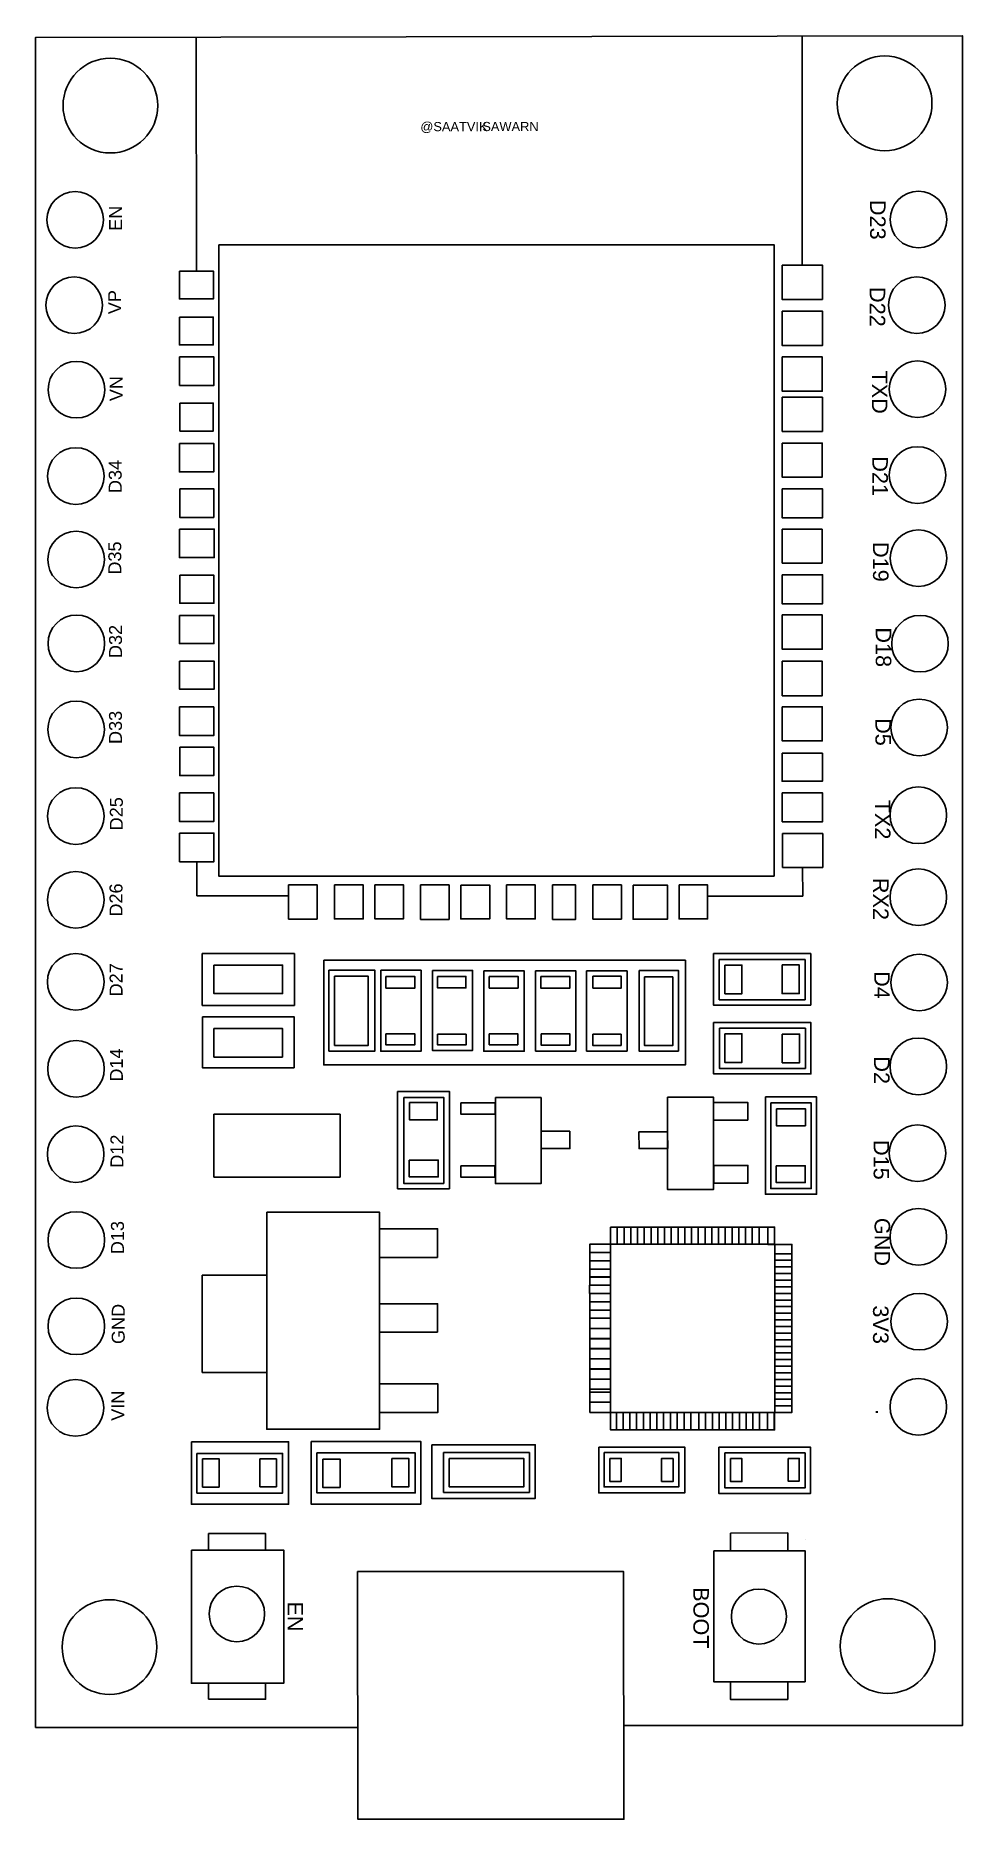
# Model space of a CAD drawing. Header units: inches. Extents: x 7498883442 to 9679665632, y 7146104981 to 11342542149.
import ezdxf
from ezdxf.enums import TextEntityAlignment as Align

# ---------------------------------------------------------------- set-up
doc = ezdxf.new("R2010")
doc.units = ezdxf.units.IN
doc.header["$MEASUREMENT"] = 0
doc.styles.get("Standard").update_dxf_attribs({"font": 'arial.ttf'})

msp = doc.modelspace()

# ---------------------------------------------------------------- linework, layer by layer
for p, q in [((7877275460.875641, 10788768591.79998), (7876240336.780493, 11339150378.006109)), ((9302932283.054123, 10802641521.09231), (9302932283.054123, 11342542148.99786)), ((7877899992.091812, 9398884022.766304), (7877880634.200256, 9318562718.704742)), ((9303854175.037918, 9385802596.146423), (9303967231.012939, 9318043653.337624)), ((7877880634.200256, 9318562718.704742), (8094277130.802582, 9318510565.917095)), ((9303967231.012939, 9318043653.337624), (9079966395.215851, 9318043653.337624)), ((8803131355.405869, 8158081902.637157), (8803131355.405869, 8151435515.428253))]:
    msp.add_line(p, q)
msp.add_lwpolyline([(8256267205.926392, 7362374377.555031), (7498883443.442383, 7362374377.555031, -0.4142135624), (7498883442.442383, 7362374378.555031), (7498883442.442383, 11338440667.45075, -0.4136628148), (7498883443.440502, 11338440668.45075), (9679665630.956158, 11342542148.99597, -0.4147645246), (9679665631.958038, 11342542147.99597), (9679665631.958038, 7366475859.104011, -0.0737645642), (9679665631.914978, 7366475858.813725, -0.8626054742), (9679665629.958044, 7366475859.10401, -0.4142130037), (9679665628.958044, 7366475858.104012), (8882280809.687561, 7366475858.104012)], format="xyb")
for points in [[(7929794524.729523, 10850636113.887079), (9236748387.865417, 10850636113.887079), (9236748387.865417, 9365267943.910011), (7929794524.729523, 9365267943.910011)], [(7837327397.077454, 10788768591.79998), (7917223524.673828, 10788768591.79998), (7917223524.673828, 10723129348.33831), (7837327397.077454, 10723129348.33831)], [(9255403065.36853, 10802641521.09231), (9350461500.739716, 10802641521.09231), (9350461500.739716, 10721964475.783039), (9255403065.36853, 10721964475.783039)], [(7837327397.077454, 10680552507.51403), (7916631747.304596, 10680552507.51403), (7916631747.304596, 10614913206.44244), (7837327397.077454, 10614913206.44244)], [(9256032380.854492, 10694547454.61408), (9350229647.665924, 10694547454.61408), (9350229647.665924, 10613563809.317699), (9256032380.854492, 10613563809.317699)], [(7837326072.202759, 10586863340.31702), (7918405901.745911, 10586863340.31702), (7918509757.202118, 10519712354.979839), (7837429927.658966, 10519712354.979839)], [(9256032528.062775, 10586599717.329241), (9349928017.857574, 10586599717.329241), (9349928017.857574, 10506059380.356939), (9256032528.062775, 10506059380.356939)], [(9255749593.708649, 10492015003.94669), (9350511698.770264, 10492015003.94669), (9350511698.770264, 10411474666.97439), (9255749593.708649, 10411474666.97439)], [(7838516104.106476, 10478032212.539471), (7916636899.595123, 10478032212.539471), (7916636899.595123, 10412392911.46788), (7838516104.106476, 10412392911.46788)], [(7837333579.82608, 10383130414.164619), (7917821632, 10383130414.164619), (7917821632, 10316308439.072889), (7837333579.82608, 10316308439.072889)], [(9255537172.130585, 10383842357.53941), (9350004566.174011, 10383842357.53941), (9350004566.174011, 10303928643.652349), (9255537172.130585, 10303928643.652349)], [(7837918880.03009, 10276490710.08292), (7917815154.834778, 10276490710.08292), (7917815154.834778, 10209077369.176161), (7837918880.03009, 10209077369.176161)], [(9255534522.381165, 10276292992.842091), (9350871181.440857, 10276292992.842091), (9350871181.440857, 10208540099.074751), (9255534522.381165, 10208540099.074751)], [(7837327102.660858, 10181875521.0534), (7918998709.573273, 10181875521.0534), (7918998709.573273, 10114462180.146641), (7837327102.660858, 10114462180.146641)], [(9255762989.664001, 10181432961.65826), (9349645377.920044, 10181409514.42137), (9349645377.920044, 10101546151.60323), (9255762989.664001, 10101569598.84012)], [(7837846159.129486, 10073252768.351641), (7918501587.141449, 10073252768.351641), (7918501587.141449, 10007213654.444559), (7837846159.129486, 10007213654.444559)], [(9255476375.102325, 10074090358.959009), (9350808765.121307, 10074090358.959009), (9350808765.121307, 10006133929.34906), (9255476375.102325, 10006133929.34906)], [(7837100549.085907, 9978700950.232635), (7918502617.599548, 9978700950.232635), (7918502617.599548, 9912288754.492317), (7837100549.085907, 9912288754.492317)], [(9255757837.373474, 9979711082.546394), (9350046078.914825, 9979711082.546394), (9350046078.914825, 9898785335.218269), (9255757837.373474, 9898785335.218269)], [(7837470189.129242, 9871084642.809837), (7918872404.851166, 9871084642.809837), (7918872404.851166, 9804672447.069527), (7837470189.129242, 9804672447.069527)], [(9256052990.016602, 9870875000.315842), (9350039160.124695, 9870875000.315842), (9350039160.124695, 9789647261.794106), (9256052990.016602, 9789647261.794106)], [(7837554686.693909, 9763195955.69162), (7918170810.089539, 9763195955.69162), (7918170810.089539, 9695679204.980873), (7837554686.693909, 9695679204.980873)], [(9256051370.725281, 9763581711.706963), (9350037540.833374, 9763581711.706963), (9350037540.833374, 9683259889.156136), (9256051370.725281, 9683259889.156136)], [(7838103920.864197, 9668946359.205902), (7917869474.697784, 9668946359.205902), (7917869474.697784, 9601871361.351425), (7838103920.864197, 9601871361.351425)], [(9255656999.687439, 9654469850.795792), (9350531866.307495, 9654469850.795792), (9350531866.307495, 9588444448.049347), (9255656999.687439, 9588444448.049347)], [(7837403209.352356, 9561128417.067802), (7918155353.217926, 9561128417.067802), (7918155353.217926, 9493447017.209526), (7837403209.352356, 9493447017.209526)], [(9255959807.162201, 9561054388.322327), (9350834526.573944, 9561054388.322327), (9350834526.573944, 9493211738.30172), (9255959807.162201, 9493211738.30172)], [(7837439717.010956, 9466307963.898094), (7918360267.172668, 9466307963.898094), (7918360267.172668, 9398884022.766304), (7837439717.010956, 9398884022.766304)], [(9256568366.27771, 9465457123.00943), (9351139983.798126, 9465457123.00943), (9351139983.798126, 9385802596.146423), (9256568366.27771, 9385802596.146423)], [(8094277130.802582, 9344904911.621284), (8161046988.632629, 9344904911.621284), (8161046988.632629, 9264046567.897987), (8094277130.802582, 9264046567.897987)], [(8202007256.707184, 9344608047.710434), (8269700257.791595, 9344608047.710434), (8269700257.791595, 9264364574.648987), (8202007256.707184, 9264364574.648987)], [(8297143565.26947, 9344920351.079483), (8364221088.448212, 9344920351.079483), (8364221088.448212, 9264676935.627953), (8297143565.26947, 9264676935.627953)], [(8404836889.098846, 9344612944.55352), (8471914412.277588, 9344612944.55352), (8471914412.277588, 9263447136.694344), (8404836889.098846, 9263447136.694344)], [(8499386572.582428, 9344309513.111946), (8567387239.015533, 9344309513.111946), (8567387239.015533, 9264373504.186378), (8499386572.582428, 9264373504.186378)], [(8607080043.620117, 9344616977.247826), (8674772897.496246, 9344616977.247826), (8674772897.496246, 9264373504.186378), (8607080043.620117, 9264373504.186378)], [(8715535170.406189, 9344617322.907341), (8769689571.273712, 9344617322.907341), (8769689571.273712, 9263451515.048164), (8715535170.406189, 9263451515.048164)], [(8810399438.028595, 9344614096.751892), (8877169295.858643, 9344614096.751892), (8877169295.858643, 9264063159.554565), (8810399438.028595, 9264063159.554565)], [(8904861974.19809, 9344306632.616013), (8985478097.593719, 9344306632.616013), (8985478097.593719, 9263755753.028603), (8904861974.19809, 9263755753.028603)], [(9012888872.037109, 9344621009.942131), (9079966395.215851, 9344621009.942131), (9079966395.215851, 9264377536.880684), (9012888872.037109, 9264377536.880684)], [(7890901797.239807, 9183047310.313652), (8107980162.691467, 9183047310.313652), (8107980162.691467, 9060848607.450249), (7890901797.239807, 9060848607.450249)], [(7918418708.868073, 9155892011.005165), (8080123494.304932, 9155892011.005165), (8080123494.304932, 9088682724.43029), (7918418708.868073, 9088682724.43029)], [(8176855835.264557, 9167288923.60347), (9028031748.316193, 9167288923.60347), (9028031748.316193, 8920917686.843575), (8176855835.264557, 8920917686.843575)], [(9094064092.559204, 9182875690.365967), (9323086645.121704, 9182875690.365967), (9323086645.121704, 9061903272.231133), (9094064092.559204, 9061903272.231133)], [(9107455631.683563, 9168948838.189774), (9309421887.391022, 9168948838.189774), (9309421887.391022, 9074464711.725197), (9107455631.683563, 9074464711.725197)], [(9120847170.807953, 9155841256.666824), (9161021788.181091, 9155841256.666824), (9161021788.181091, 9088391563.90139), (9120847170.807953, 9088391563.90139)], [(9255582365.078918, 9156114327.681267), (9296030348.266663, 9156114327.681267), (9296030348.266663, 9088664634.915833), (9255582365.078918, 9088664634.915833)], [(8189111367.93161, 9143755329.441368), (8297307555.316559, 9143755329.441368), (8297307555.316559, 8953529163.938301), (8189111367.93161, 8953529163.938301)], [(8202153434.549866, 9129717174.902328), (8281717313.011322, 9129717174.902328), (8281717313.011322, 8966958151.197449), (8202153434.549866, 8966958151.197449)], [(8310826576.829437, 9143709702.385788), (8405980697.59613, 9143709702.385788), (8405980697.59613, 8953018452.009392), (8310826576.829437, 8953018452.009392)], [(8323191338.055695, 9128669308.091843), (8391465664.720001, 9128669308.091843), (8391465664.720001, 9101811333.573555), (8323191338.055695, 9101811333.573555)], [(8432421369.337189, 9143185394.516075), (8527037885.389343, 9143185394.516075), (8527037885.389343, 8955179918.547546), (8432421369.337189, 8955179918.547546)], [(8444785983.355164, 9129219309.985275), (8511447643.084106, 9129219309.985275), (8511447643.084106, 9102361335.466988), (8444785983.355164, 9102361335.466988)], [(8553379927.568878, 9142111084.752937), (8648534048.335571, 9142111084.752937), (8648534048.335571, 8953031299.021255), (8553379927.568878, 8953031299.021255)], [(8566282146.301392, 9129219309.985275), (8634019015.459442, 9129219309.985275), (8634019015.459442, 9101824180.585411), (8566282146.301392, 9101824180.585411)], [(8675525867.954865, 9142116788.13488), (8770142384.007019, 9142116788.13488), (8770142384.007019, 8953574099.67485), (8675525867.954865, 8953574099.67485)], [(8687352877.25827, 9128687800.875732), (8756164955.845428, 9128687800.875732), (8756164955.845428, 9101829883.967361), (8687352877.25827, 9101829883.967361)], [(8795409216.757446, 9142116788.13488), (8890563337.524139, 9142116788.13488), (8890563337.524139, 8953574099.67485), (8795409216.757446, 8953574099.67485)], [(8810461854.348145, 9129762110.638878), (8877123514.077087, 9129762110.638878), (8877123514.077087, 9101829883.967361), (8810461854.348145, 9101829883.967361)], [(8919055798.561859, 9143191097.898026), (9011521895.755829, 9143191097.898026), (9011521895.755829, 8953574099.67485), (8919055798.561859, 8953574099.67485)], [(8931958017.294373, 9128150645.994164), (8998082072.308777, 9128150645.994164), (8998082072.308777, 8966465932.052429), (8931958017.294373, 8966465932.052429)], [(7891433955.247223, 9034538733.698074), (8107084547.389343, 9034538733.698074), (8107084547.389343, 8914336560.175697), (7891433955.247223, 8914336560.175697)], [(7918432988.073273, 9006878598.672379), (8079402026.422668, 9006878598.672379), (8079402026.422668, 8939606344.456413), (7918432988.073273, 8939606344.456413)], [(8323191338.055695, 8994379665.940056), (8390928060.005432, 8994379665.940056), (8390928060.005432, 8968058903.913254), (8323191338.055695, 8968058903.913254)], [(8444785983.355164, 8993318145.578857), (8511985247.798676, 8993318145.578857), (8511985247.798676, 8968071693.315201), (8444785983.355164, 8968071693.315201)], [(8566282146.301392, 8994392512.95192), (8633481410.744873, 8994392512.95192), (8633481410.744873, 8968608848.19677), (8566282146.301392, 8968608848.19677)], [(8688428086.687347, 8993861003.842377), (8756164955.845428, 8993861003.842377), (8756164955.845428, 8967540241.815575), (8688428086.687347, 8967540241.815575)], [(8809924249.633575, 8993323848.9608), (8876585909.362549, 8993323848.9608), (8876585909.362549, 8967003086.933998), (8809924249.633575, 8967003086.933998)], [(9094069392.058014, 9020672026.276962), (9323232086.922913, 9020672026.276962), (9323232086.922913, 8899983625.041107), (9094069392.058014, 8899983625.041107)], [(9107857804.761383, 9007445883.541412), (9310271132.078369, 9007445883.541412), (9310271132.078369, 8912934219.535713), (9107857804.761383, 8912934219.535713)], [(9120543038.458496, 8994219740.805862), (9161080818.709717, 8994219740.805862), (9161080818.709717, 8926711401.143234), (9120543038.458496, 8926711401.143234)], [(9255675989.558228, 8993686272.959084), (9296489490.956879, 8993686272.959084), (9296489490.956879, 8926177933.296455), (9255675989.558228, 8926177933.296455)], [(8350492442.314972, 8858672186.080162), (8472665469.02832, 8858672186.080162), (8472665469.02832, 8629783024.796722), (8350492442.314972, 8629783024.796722)], [(8365176764.73703, 8844586733.797905), (8459156016.054993, 8844586733.797905), (8459156016.054993, 8642107802.744942), (8365176764.73703, 8642107802.744942)], [(8378686217.710358, 8832848828.091057), (8443884332.512726, 8832848828.091057), (8443884332.512726, 8791766158.117111), (8378686217.710358, 8791766158.117111)], [(8499547324.046906, 8831831379.317635), (8580263254.670471, 8831831379.317635), (8580263254.670471, 8804867575.378761), (8499547324.046906, 8804867575.378761)], [(8580698844.032562, 8844183925.246643), (8688206832.611237, 8844183925.246643), (8688206832.611237, 8641662766.123306), (8580698844.032562, 8641662766.123306)], [(8986115362.327911, 8845401626.097328), (9093823112.57077, 8845401626.097328), (9093823112.57077, 8627765871.104813), (8986115362.327911, 8627765871.104813)], [(9093994021.40802, 8832790872.512886), (9174687429.16156, 8832790872.512886), (9174687429.16156, 8791058708.315979), (9093994021.40802, 8791058708.315979)], [(9216420835.231934, 8845651192.264954), (9336804250.632355, 8845651192.264954), (9336804250.632355, 8616567367.066368), (9216420835.231934, 8616567367.066368)], [(9228855373.19278, 8831537223.07296), (9324272702.401306, 8831537223.07296), (9324272702.401306, 8630213025.229591), (9228855373.19278, 8630213025.229591)], [(9242302998.679749, 8817960754.42205), (9310400822.5914, 8817960754.42205), (9310400822.5914, 8778059145.390518), (9242302998.679749, 8778059145.390518)], [(7918446972.861847, 8804821775.493431), (8215163998.591766, 8804821775.493431), (8215163998.591766, 8656940513.28212), (7918446972.861847, 8656940513.28212)], [(8756025402.376251, 8764869527.343399), (8688206832.611237, 8764869527.343399), (8688463858.304443, 8724294400.752831), (8756282428.069458, 8724294400.752831)], [(8918729437.758972, 8763839634.827538), (8986115362.327911, 8763839634.827538), (8986312400.638535, 8724309955.430862), (8918926476.069595, 8724309955.430862)], [(8378098856.590149, 8697275982.611069), (8446233924.201874, 8697275982.611069), (8446233924.201874, 8657367114.72979), (8378098856.590149, 8657367114.72979)], [(8499541730.13147, 8683642825.800201), (8579775700.778229, 8683642825.800201), (8579775700.778229, 8656919773.711403), (8499541730.13147, 8656919773.711403)], [(9094812941.185394, 8684419637.94339), (9175100937.278534, 8684419637.94339), (9175100937.278534, 8643092644.304413), (9094812941.185394, 8643092644.304413)], [(9241882571.772644, 8683975235.030861), (9309980542.892578, 8683975235.030861), (9309980542.892578, 8644073568.389412), (9241882571.772644, 8644073568.389412)], [(8042635134.004913, 8574202185.083244), (8308264563.562195, 8574202185.083244), (8308264563.562195, 8063896521.321541), (8042635134.004913, 8063896521.321541)], [(8444803206.726349, 8467639851.122307), (8308264563.562195, 8467639851.122307), (8308332573.797165, 8535429903.287178), (8444871216.961319, 8535429903.287178)], [(8851753782.724396, 8539643031.858505), (8867641827.42215, 8539643031.858505), (8867641827.42215, 8498994913.500999), (8851753782.724396, 8498994913.500999)], [(8867641827.42215, 8539643031.858505), (8883529872.119904, 8539643031.858505), (8883529872.119904, 8498994913.500999), (8867641827.42215, 8498994913.500999)], [(8883529872.119904, 8539643031.858505), (8899417916.817657, 8539643031.858505), (8899417916.817657, 8498994913.500999), (8883529872.119904, 8498994913.500999)], [(8899417916.817657, 8539643031.858505), (8915305961.515411, 8539643031.858505), (8915305961.515411, 8498994913.500999), (8899417916.817657, 8498994913.500999)], [(8915305961.515411, 8539643031.858505), (8931194006.213165, 8539643031.858505), (8931194006.213165, 8498994913.500999), (8915305961.515411, 8498994913.500999)], [(8931194006.213165, 8539643031.858505), (8947082050.910919, 8539643031.858505), (8947082050.910919, 8498994913.500999), (8931194006.213165, 8498994913.500999)], [(8947082050.910919, 8539643031.858505), (8962970095.608673, 8539643031.858505), (8962970095.608673, 8498994913.500999), (8947082050.910919, 8498994913.500999)], [(8962970095.608673, 8539643031.858505), (8978858140.306427, 8539643031.858505), (8978858140.306427, 8498994913.500999), (8962970095.608673, 8498994913.500999)], [(8978858140.306427, 8539643031.858505), (8994746185.004181, 8539643031.858505), (8994746185.004181, 8498994913.500999), (8978858140.306427, 8498994913.500999)], [(8994746185.004181, 8539643031.858505), (9010634229.701935, 8539643031.858505), (9010634229.701935, 8498994913.500999), (8994746185.004181, 8498994913.500999)], [(9010634229.701935, 8539643031.858505), (9026522274.399689, 8539643031.858505), (9026522274.399689, 8498994913.500999), (9010634229.701935, 8498994913.500999)], [(9026522274.399689, 8539643031.858505), (9042410319.097443, 8539643031.858505), (9042410319.097443, 8498994913.500999), (9026522274.399689, 8498994913.500999)], [(9042410319.097443, 8539643031.858505), (9058298363.795197, 8539643031.858505), (9058298363.795197, 8498994913.500999), (9042410319.097443, 8498994913.500999)], [(9058298363.795197, 8539643031.858505), (9074186408.49295, 8539643031.858505), (9074186408.49295, 8498994913.500999), (9058298363.795197, 8498994913.500999)], [(9074186408.49295, 8539643031.858505), (9090074453.190704, 8539643031.858505), (9090074453.190704, 8498994913.500999), (9074186408.49295, 8498994913.500999)], [(9090074453.190704, 8539643031.858505), (9105962497.888458, 8539643031.858505), (9105962497.888458, 8498994913.500999), (9090074453.190704, 8498994913.500999)], [(9105962497.888458, 8539643031.858505), (9121850542.586212, 8539643031.858505), (9121850542.586212, 8498994913.500999), (9105962497.888458, 8498994913.500999)], [(9121850542.586212, 8539643031.858505), (9137738587.283966, 8539643031.858505), (9137738587.283966, 8498994913.500999), (9121850542.586212, 8498994913.500999)], [(9137738587.283966, 8539643031.858505), (9153626631.98172, 8539643031.858505), (9153626631.98172, 8498994913.500999), (9137738587.283966, 8498994913.500999)], [(9153626631.98172, 8539643031.858505), (9169514676.679474, 8539643031.858505), (9169514676.679474, 8498994913.500999), (9153626631.98172, 8498994913.500999)], [(9169514676.679474, 8539643031.858505), (9185402721.377228, 8539643031.858505), (9185402721.377228, 8498994913.500999), (9169514676.679474, 8498994913.500999)], [(9185402721.377228, 8539643031.858505), (9201290766.074982, 8539643031.858505), (9201290766.074982, 8498994913.500999), (9185402721.377228, 8498994913.500999)], [(9201290766.074982, 8539643031.858505), (9221739912.764984, 8539643031.858505), (9221739912.764984, 8498994913.500999), (9201290766.074982, 8498994913.500999)], [(9221892593.75116, 8539549672.725235), (9237780638.448914, 8539549672.725235), (9237780638.448914, 8498901554.367729), (9221892593.75116, 8498901554.367729)], [(8851753782.724396, 8498994913.500999), (8802758150.632736, 8498994913.500999), (8802758150.632736, 8479621777.466782), (8851753782.724396, 8479621777.466782)], [(8851839175.861145, 8479576088.035374), (8802843543.769485, 8479576088.035374), (8802843543.769485, 8460202952.001156), (8851839175.861145, 8460202952.001156)], [(8851753782.724396, 8498994913.500999), (9238284064.859436, 8498994913.500999), (9238284064.859436, 8103078294.419434), (8851753782.724396, 8103078294.419434)], [(9238519572.332443, 8498759544.657387), (9278621637.084549, 8498759544.657387), (9278386129.611542, 8476940441.557098), (9238284064.859436, 8476940441.557098)], [(9238284064.859436, 8498755662.564579), (9278386129.611542, 8498755662.564579), (9278386129.611542, 8476940441.557098), (9238284064.859436, 8476940441.557098)], [(9238284064.859436, 8476940441.557098), (9278386129.611542, 8476940441.557098), (9278386129.611542, 8461362852.093029), (9238284064.859436, 8461362852.093029)], [(8851840563.239487, 8440685933.834969), (8802844931.147827, 8440685933.834969), (8802844931.147827, 8421312797.800751), (8851840563.239487, 8421312797.800751)], [(8851841118.190826, 8459912907.902924), (8802845486.099167, 8459912907.902924), (8802845486.099167, 8440539771.868706), (8851841118.190826, 8440539771.868706)], [(9238284064.859436, 8461362852.093029), (9278386129.611542, 8461362852.093029), (9278386129.611542, 8445785262.62896), (9238284064.859436, 8445785262.62896)], [(9238284064.859436, 8445785262.62896), (9278386129.611542, 8445785262.62896), (9278386129.611542, 8430207673.16489), (9238284064.859436, 8430207673.16489)], [(7890975106.973602, 8426077117.696175), (8042635134.004913, 8426077117.696175), (8042669359.934845, 8197732773.413483), (7891009332.903534, 8197732773.413483)], [(8851518552.727066, 8402666834.388451), (8802522920.635406, 8402666834.388451), (8802522920.635406, 8383293698.354233), (8851518552.727066, 8383293698.354233)], [(8851677130.071182, 8422083895.266434), (8802681497.979523, 8422083895.266434), (8802681497.979523, 8402710759.232216), (8851677130.071182, 8402710759.232216)], [(9238284064.859436, 8430207673.16489), (9278386129.611542, 8430207673.16489), (9278386129.611542, 8414630083.700821), (9238284064.859436, 8414630083.700821)], [(9238284064.859436, 8414630083.700821), (9278386129.611542, 8414630083.700821), (9278386129.611542, 8399052494.236752), (9238284064.859436, 8399052494.236752)], [(9238284064.859436, 8399052494.236752), (9278386129.611542, 8399052494.236752), (9278386129.611542, 8383474904.772682), (9238284064.859436, 8383474904.772682)], [(8444859734.713867, 8292245301.567963), (8308264563.562195, 8292245301.567963), (8308078197.853363, 8359254163.235825), (8444673369.005035, 8359254163.235825)], [(8851833487.609955, 8382916185.004082), (8802837855.518295, 8382916185.004082), (8802837855.518295, 8363543048.969864), (8851833487.609955, 8363543048.969864)], [(8852028483.635468, 8363434105.858456), (8803032851.543808, 8363434105.858456), (8803032851.543808, 8344060969.824238), (8852028483.635468, 8344060969.824238)], [(9238284064.859436, 8383474904.772682), (9278386129.611542, 8383474904.772682), (9278386129.611542, 8367897315.308613), (9238284064.859436, 8367897315.308613)], [(9238284064.859436, 8367897315.308613), (9278386129.611542, 8367897315.308613), (9278386129.611542, 8352319725.844543), (9238284064.859436, 8352319725.844543)], [(9238284064.859436, 8352319725.844543), (9278386129.611542, 8352319725.844543), (9278386129.611542, 8336742136.380474), (9238284064.859436, 8336742136.380474)], [(8852028483.635468, 8344341674.811142), (8803032851.543808, 8344341674.811142), (8803032851.543808, 8324968538.776924), (8852028483.635468, 8324968538.776924)], [(8852028483.635468, 8344341674.811142), (8803032851.543808, 8344341674.811142), (8803032851.543808, 8324968538.776924), (8852028483.635468, 8324968538.776924)], [(8852028483.635468, 8344341674.811142), (8803032851.543808, 8344341674.811142), (8803032851.543808, 8324968538.776924), (8852028483.635468, 8324968538.776924)], [(8852028483.635468, 8344341674.811142), (8803032851.543808, 8344341674.811142), (8803032851.543808, 8324968538.776924), (8852028483.635468, 8324968538.776924)], [(8852028483.635468, 8344341674.811142), (8803032851.543808, 8344341674.811142), (8803032851.543808, 8324968538.776924), (8852028483.635468, 8324968538.776924)], [(8852028483.635468, 8344341674.811142), (8803032851.543808, 8344341674.811142), (8803032851.543808, 8324968538.776924), (8852028483.635468, 8324968538.776924)], [(8803032851.543808, 8344341674.811142), (8851753782.724396, 8344341674.811142), (8851753782.724396, 8324968538.776924), (8803032851.543808, 8324968538.776924)], [(8803032851.543808, 8324968538.776924), (8851753782.724396, 8324968538.776924), (8851753782.724396, 8301036603.960217), (8803032851.543808, 8301036603.960217)], [(9238284064.859436, 8336742136.380474), (9278386129.611542, 8336742136.380474), (9278386129.611542, 8321164546.916405), (9238284064.859436, 8321164546.916405)], [(9238284064.859436, 8321164546.916405), (9278386129.611542, 8321164546.916405), (9278386129.611542, 8305586957.452335), (9238284064.859436, 8305586957.452335)], [(8802776047.813309, 8300784457.968655), (8851496978.993896, 8300784457.968655), (8851496978.993896, 8276852523.151947), (8802776047.813309, 8276852523.151947)], [(8802968546.557816, 8277202318.721294), (8851689477.738403, 8277202318.721294), (8851689477.738403, 8253270383.904587), (8802968546.557816, 8253270383.904587)], [(8803032851.543808, 8301036603.960217), (8851753782.724396, 8301036603.960217), (8851753782.724396, 8301036603.960217), (8803032851.543808, 8301036603.960217)], [(8803032851.543808, 8301036603.960217), (8851753782.724396, 8301036603.960217), (8851753782.724396, 8301036603.960217), (8803032851.543808, 8301036603.960217)], [(9238284064.859436, 8305586957.452335), (9278386129.611542, 8305586957.452335), (9278386129.611542, 8290009367.988266), (9238284064.859436, 8290009367.988266)], [(9238284064.859436, 8290009367.988266), (9278386129.611542, 8290009367.988266), (9278386129.611542, 8274431778.524197), (9238284064.859436, 8274431778.524197)], [(9238284064.859436, 8274431778.524197), (9278386129.611542, 8274431778.524197), (9278386129.611542, 8258854189.060127), (9238284064.859436, 8258854189.060127)], [(8803193024.373016, 8253648575.761185), (8851913955.553604, 8253648575.761185), (8851913955.553604, 8229716640.944477), (8803193024.373016, 8229716640.944477)], [(8803193024.373016, 8229646220.328098), (8851913955.553604, 8229646220.328098), (8851913955.553604, 8205714285.511391), (8803193024.373016, 8205714285.511391)], [(9238284064.859436, 8258854189.060127), (9278386129.611542, 8258854189.060127), (9278386129.611542, 8243276599.596058), (9238284064.859436, 8243276599.596058)], [(9238284064.859436, 8243276599.596058), (9278386129.611542, 8243276599.596058), (9278386129.611542, 8227699010.131989), (9238284064.859436, 8227699010.131989)], [(9238284064.859436, 8227699010.131989), (9278386129.611542, 8227699010.131989), (9278386129.611542, 8212121420.667919), (9238284064.859436, 8212121420.667919)], [(8803131355.405869, 8205472944.221493), (8851852286.586456, 8205472944.221493), (8851852286.586456, 8181541009.404785), (8803131355.405869, 8181541009.404785)], [(9238284064.859436, 8212121420.667919), (9278386129.611542, 8212121420.667919), (9278386129.611542, 8196543831.20385), (9238284064.859436, 8196543831.20385)], [(9238284064.859436, 8196543831.20385), (9278386129.611542, 8196543831.20385), (9278386129.611542, 8180966241.73978), (9238284064.859436, 8180966241.73978)], [(8308264563.562195, 8170798753.802567), (8445133100.528442, 8170798753.802567), (8445133100.528442, 8102938071.877419), (8308264563.562195, 8102938071.877419)], [(8803131355.405869, 8182013837.453865), (8851852286.586456, 8182013837.453865), (8851852286.586456, 8158081902.637157), (8803131355.405869, 8158081902.637157)], [(8803131355.405869, 8151435515.428253), (8851852286.586456, 8151435515.428253), (8851852286.586456, 8127503580.611546), (8803131355.405869, 8127503580.611546)], [(9238284064.859436, 8180966241.73978), (9278386129.611542, 8180966241.73978), (9278386129.611542, 8165388652.275711), (9238284064.859436, 8165388652.275711)], [(9238284064.859436, 8165388652.275711), (9278386129.611542, 8165388652.275711), (9278386129.611542, 8149811062.811642), (9238284064.859436, 8149811062.811642)], [(9238284064.859436, 8149811062.811642), (9278386129.611542, 8149811062.811642), (9278386129.611542, 8134233473.347572), (9238284064.859436, 8134233473.347572)], [(8803307829.930542, 8127310683.946583), (8852028761.11113, 8127310683.946583), (8852028761.11113, 8103378749.129875), (8803307829.930542, 8103378749.129875)], [(8851753782.724396, 8103078294.419434), (8865465205.48642, 8103078294.419434), (8865465205.48642, 8062430176.061928), (8851753782.724396, 8062430176.061928)], [(8865465205.48642, 8103078294.419434), (8881353250.184174, 8103078294.419434), (8881353250.184174, 8062430176.061928), (8865465205.48642, 8062430176.061928)], [(8881353250.184174, 8103078294.419434), (9237752937.31012, 8103078294.419434), (9237752937.31012, 8062288628.491783), (8881353250.184174, 8062288628.491783)], [(8881353250.184174, 8103078294.419434), (8881353250.184174, 8103078294.419434), (8881353250.184174, 8062288628.491783), (8881353250.184174, 8062288628.491783)], [(8881353250.184174, 8103078294.419434), (8881353250.184174, 8103078294.419434), (8881353250.184174, 8062288628.491783), (8881353250.184174, 8062288628.491783)], [(8881353250.184174, 8103078294.419434), (9059553093.747147, 8103078294.419434), (9059553093.747147, 8062288628.491783), (8881353250.184174, 8062288628.491783)], [(8881353250.184174, 8103078294.419434), (8881353250.184174, 8103078294.419434), (8881353250.184174, 8062288628.491783), (8881353250.184174, 8062288628.491783)], [(8881353250.184174, 8103078294.419434), (8881353250.184174, 8103078294.419434), (8881353250.184174, 8062288628.491783), (8881353250.184174, 8062288628.491783)], [(8881353250.184174, 8103078294.419434), (8897241294.881927, 8103078294.419434), (8897241294.881927, 8062430176.061928), (8881353250.184174, 8062430176.061928)], [(8897241294.881927, 8103078294.419434), (8897241294.881927, 8103078294.419434), (8897241294.881927, 8062288628.491783), (8897241294.881927, 8062288628.491783)], [(8897241294.881927, 8103078294.419434), (8913129339.579681, 8103078294.419434), (8913129339.579681, 8062430176.061928), (8897241294.881927, 8062430176.061928)], [(8913129339.579681, 8103078294.419434), (8913129339.579681, 8103078294.419434), (8913129339.579681, 8062288628.491783), (8913129339.579681, 8062288628.491783)], [(8913129339.579681, 8103078294.419434), (8929017384.277435, 8103078294.419434), (8929017384.277435, 8062430176.061928), (8913129339.579681, 8062430176.061928)], [(8929017384.277435, 8103078294.419434), (8929017384.277435, 8103078294.419434), (8929017384.277435, 8062288628.491783), (8929017384.277435, 8062288628.491783)], [(8929017384.277435, 8103078294.419434), (8944905428.975189, 8103078294.419434), (8944905428.975189, 8062430176.061928), (8929017384.277435, 8062430176.061928)], [(8944905428.975189, 8103078294.419434), (8944905428.975189, 8103078294.419434), (8944905428.975189, 8062288628.491783), (8944905428.975189, 8062288628.491783)], [(8944905428.975189, 8103078294.419434), (8960793473.672943, 8103078294.419434), (8960793473.672943, 8062430176.061928), (8944905428.975189, 8062430176.061928)], [(8960793473.672943, 8103078294.419434), (8960793473.672943, 8103078294.419434), (8960793473.672943, 8062288628.491783), (8960793473.672943, 8062288628.491783)], [(8960793473.672943, 8103078294.419434), (8976681518.370697, 8103078294.419434), (8976681518.370697, 8062430176.061928), (8960793473.672943, 8062430176.061928)], [(8976681518.370697, 8103219841.989578), (8992569563.068451, 8103219841.989578), (8992569563.068451, 8062571723.632072), (8976681518.370697, 8062571723.632072)], [(8976681518.370697, 8103078294.419434), (8976681518.370697, 8103078294.419434), (8976681518.370697, 8062288628.491783), (8976681518.370697, 8062288628.491783)], [(8976681518.370697, 8103078294.419434), (8992569563.068451, 8103078294.419434), (8992569563.068451, 8062430176.061928), (8976681518.370697, 8062430176.061928)], [(8976681518.370697, 8103078294.419434), (8992569563.068451, 8103078294.419434), (8992569563.068451, 8062430176.061928), (8976681518.370697, 8062430176.061928)], [(8976681518.370697, 8103078294.419434), (8992569563.068451, 8103078294.419434), (8992569563.068451, 8062430176.061928), (8976681518.370697, 8062430176.061928)], [(8976681518.370697, 8103078294.419434), (8992569563.068451, 8103078294.419434), (8992569563.068451, 8062430176.061928), (8976681518.370697, 8062430176.061928)], [(8992569563.068451, 8103219841.989578), (8992569563.068451, 8103219841.989578), (8992569563.068451, 8062430176.061928), (8992569563.068451, 8062430176.061928)], [(8992569563.068451, 8103078294.419434), (8992569563.068451, 8103078294.419434), (8992569563.068451, 8062288628.491783), (8992569563.068451, 8062288628.491783)], [(8992569563.068451, 8103078294.419434), (8992569563.068451, 8103078294.419434), (8992569563.068451, 8062288628.491783), (8992569563.068451, 8062288628.491783)], [(8992569563.068451, 8103078294.419434), (8992569563.068451, 8103078294.419434), (8992569563.068451, 8062288628.491783), (8992569563.068451, 8062288628.491783)], [(8992569563.068451, 8103078294.419434), (8992569563.068451, 8103078294.419434), (8992569563.068451, 8062288628.491783), (8992569563.068451, 8062288628.491783)], [(8992569563.068451, 8103078294.419434), (8992569563.068451, 8103078294.419434), (8992569563.068451, 8062288628.491783), (8992569563.068451, 8062288628.491783)], [(8992569563.068451, 8103078294.419434), (8992569563.068451, 8103078294.419434), (8992569563.068451, 8062288628.491783), (8992569563.068451, 8062288628.491783)], [(8992569563.068451, 8103078294.419434), (8992569563.068451, 8103078294.419434), (8992569563.068451, 8062288628.491783), (8992569563.068451, 8062288628.491783)], [(8992569563.068451, 8103078294.419434), (9008457607.766205, 8103078294.419434), (9008457607.766205, 8062430176.061928), (8992569563.068451, 8062430176.061928)], [(9008457607.766205, 8103078294.419434), (9008457607.766205, 8103078294.419434), (9008457607.766205, 8062288628.491783), (9008457607.766205, 8062288628.491783)], [(9008782938.110992, 8102940779.543602), (9024670982.808746, 8102940779.543602), (9024670982.808746, 8062292661.186096), (9008782938.110992, 8062292661.186096)], [(9024670982.808746, 8102940779.543602), (9040559027.5065, 8102940779.543602), (9040559027.5065, 8062292661.186096), (9024670982.808746, 8062292661.186096)], [(9024670982.808746, 8102940779.543602), (9040559027.5065, 8102940779.543602), (9040559027.5065, 8062292661.186096), (9024670982.808746, 8062292661.186096)], [(9059553093.747147, 8103078294.419434), (9075441138.444901, 8103078294.419434), (9075441138.444901, 8062430176.061928), (9059553093.747147, 8062430176.061928)], [(9059553093.747147, 8102936746.849289), (9075441138.444901, 8102936746.849289), (9075441138.444901, 8062288628.491783), (9059553093.747147, 8062288628.491783)], [(9075441138.444901, 8103078294.419434), (9075441138.444901, 8103078294.419434), (9075441138.444901, 8062288628.491783), (9075441138.444901, 8062288628.491783)], [(9075441138.444901, 8103078294.419434), (9091329183.142654, 8103078294.419434), (9091329183.142654, 8062430176.061928), (9075441138.444901, 8062430176.061928)], [(9075441138.444901, 8103078294.419434), (9091329183.142654, 8103078294.419434), (9091329183.142654, 8062430176.061928), (9075441138.444901, 8062430176.061928)], [(9091329183.142654, 8103078294.419434), (9091329183.142654, 8103078294.419434), (9091329183.142654, 8062288628.491783), (9091329183.142654, 8062288628.491783)], [(9091329183.142654, 8103078294.419434), (9091329183.142654, 8103078294.419434), (9091329183.142654, 8062288628.491783), (9091329183.142654, 8062288628.491783)], [(9091329183.142654, 8103078294.419434), (9107217227.840408, 8103078294.419434), (9107217227.840408, 8062430176.061928), (9091329183.142654, 8062430176.061928)], [(9107217227.840408, 8103078294.419434), (9123105272.538162, 8103078294.419434), (9123105272.538162, 8062430176.061928), (9107217227.840408, 8062430176.061928)], [(9123105272.538162, 8103078294.419434), (9138993317.235916, 8103078294.419434), (9138993317.235916, 8062430176.061928), (9123105272.538162, 8062430176.061928)], [(9138993317.235916, 8103078294.419434), (9154881361.93367, 8103078294.419434), (9154881361.93367, 8062430176.061928), (9138993317.235916, 8062430176.061928)], [(9154881361.93367, 8103078294.419434), (9170769406.631424, 8103078294.419434), (9170769406.631424, 8062430176.061928), (9154881361.93367, 8062430176.061928)], [(9170769406.631424, 8103078294.419434), (9186657451.329178, 8103078294.419434), (9186657451.329178, 8062430176.061928), (9170769406.631424, 8062430176.061928)], [(9186657451.329178, 8103078294.419434), (9202545496.026932, 8103078294.419434), (9202545496.026932, 8062430176.061928), (9186657451.329178, 8062430176.061928)], [(9221033754.546021, 8103078294.419434), (9236921799.243774, 8103078294.419434), (9236921799.243774, 8062430176.061928), (9221033754.546021, 8062430176.061928)], [(9238284064.859436, 8134233473.347572), (9278386129.611542, 8134233473.347572), (9278386129.611542, 8118655883.883503), (9238284064.859436, 8118655883.883503)], [(9238284064.859436, 8118655883.883503), (9278386129.611542, 8118655883.883503), (9278386129.611542, 8103078294.419434), (9238284064.859436, 8103078294.419434)], [(7865389568.251923, 8034483431.690903), (8094193369.279419, 8034483431.690903), (8094193369.279419, 7887343090.643463), (7865389568.251923, 7887343090.643463)], [(8147506327.499542, 8035386351.946037), (8405090676.209442, 8035386351.946037), (8405090676.209442, 7887287439.462044), (8147506327.499542, 7887287439.462044)], [(8431576614.503006, 8027387790.839485), (8674470458.042221, 8027387790.839485), (8674359831.004181, 7900784464.035126), (8431465987.464966, 7900784464.035126)], [(8823829104.102875, 8021965430.075508), (9026496807.363678, 8021965430.075508), (9026496807.363678, 7914029041.944641), (8823829104.102875, 7914029041.944641)], [(9106666300.774658, 8021862538.76078), (9322250943.598022, 8021862538.76078), (9322250943.598022, 7912626125.205467), (9106666300.774658, 7912626125.205467)], [(7878340660.140289, 8007164174.553909), (8079803316.250671, 8007164174.553909), (8079803316.250671, 7913703718.733978), (7878340660.140289, 7913703718.733978)], [(7891775920.130005, 7994426016.634365), (7930629343.003387, 7994426016.634365), (7930629343.003387, 7927805503.428181), (7891775920.130005, 7927805503.428181)], [(8026609007.92099, 7994205629.890533), (8065462430.794403, 7994205629.890533), (8065462430.794403, 7928543630.510994), (8026609007.92099, 7928543630.510994)], [(8160937171.240234, 8008067152.418968), (8392139437.112793, 8008067152.418968), (8392139437.112793, 7914127382.07579), (8160937171.240234, 7914127382.07579)], [(8174368014.980927, 7993688638.480492), (8215140150.847046, 7993688638.480492), (8215140150.847046, 7927068067.664391), (8174368014.980927, 7927068067.664391)], [(8336977101.009613, 7994647209.917053), (8377269632.231689, 7994647209.917053), (8377269632.231689, 7928505953.624191), (8336977101.009613, 7928505953.624191)], [(8459032802.707214, 8008819883.616158), (8660882763.857025, 8008819883.616158), (8660882763.857025, 7915168796.575386), (8459032802.707214, 7915168796.575386)], [(8472203529.380371, 7995353737.95948), (8647711889.975555, 7995353737.95948), (8647711889.975555, 7928022836.846321), (8472203529.380371, 7928022836.846321)], [(8836618855.693542, 8008792864.564308), (9012133104.620758, 8008792864.564308), (9012133104.620758, 7927988040.455444), (8836618855.693542, 7927988040.455444)], [(8850195582.860352, 7995030488.705887), (8877152366.904053, 7995030488.705887), (8877152366.904053, 7941160605.966644), (8850195582.860352, 7941160605.966644)], [(8999343353.03009, 7995030488.705887), (8971796263.700134, 7995030488.705887), (8971796263.700134, 7940963983.314262), (8999343353.03009, 7940963983.314262)], [(9120970531.364044, 8008080345.09034), (9309479445.836639, 8008080345.09034), (9309479445.836639, 7925897837.386681), (9120970531.364044, 7925897837.386681)], [(9134252989.137512, 7994808632.909134), (9160817904.684479, 7994808632.909134), (9160817904.684479, 7940700878.81575), (9134252989.137512, 7940700878.81575)], [(9269631925.307892, 7995319114.398361), (9295686028.051056, 7995319114.398361), (9295686028.051056, 7941721784.184296), (9269631925.307892, 7941721784.184296)], [(7905377967.124512, 7818724550.238365), (8039681841.074127, 7818721093.643246), (8039681841.074127, 7779479060.570438), (7905377967.124512, 7779482517.165558)], [(9134169816.44754, 7819577983.573372), (9268743376.004242, 7819880176.401695), (9268743376.004242, 7778286679.278999), (9134169816.44754, 7777984486.450676)], [(9309702171.995758, 7805423860.26807), (9309702171.995758, 7805423860.26807), (9309702171.995758, 7805423860.26807), (9309702171.995758, 7805423860.26807)], [(7865231466.536835, 7779482517.165558), (8082546395.727905, 7779482517.165558), (8082546395.727905, 7466418466.751564), (7865231466.536835, 7466418466.751564)], [(9094572402.821899, 7777984486.450676), (9309702171.995758, 7777984486.450676), (9309702171.995758, 7469767676.982704), (9094572402.821899, 7469767676.982704)], [(8256267205.926392, 7728943524.703316), (8882280809.687561, 7728943524.703316), (8883415013.873215, 7146104980.913307), (8257401410.112045, 7146104980.913307)], [(7905238708.07196, 7428542940.949341), (8039924734.770447, 7428584016.821346), (8039924734.770447, 7466459542.623569), (7905238708.07196, 7466418466.751564)], [(9134092090.464722, 7469326442.615692), (9268665650.021423, 7469628635.444016), (9268665650.021423, 7428035138.32132), (9134092090.464722, 7427732945.492996)]]:
    msp.add_lwpolyline(points, close=True)
for centre, radius in [((7674780569.097406, 11177978467.956079), 111406494.946344), ((9496864413.869989, 11183373175.959101), 111406494.946344), ((7591934398.215454, 10909329905.555269), 66578578.705492), ((9576284425.342363, 10909956995.039961), 66578578.705492), ((7589545446.368151, 10708389740.94978), 66578578.705492), ((9572447882.606737, 10708698702.943541), 66578578.705492), ((7594712163.309862, 10509665939.61482), 66578578.705492), ((9574353052.435778, 10510715016.233589), 66578578.705492), ((7593221826.47249, 10306458876.799931), 66578578.705492), ((9574353935.685564, 10308795707.930479), 66578578.705492), ((7593943147.146441, 10109956513.92845), 66578578.705492), ((9576272207.053392, 10113287692.255039), 66578578.705492), ((7594684340.940996, 9912785645.560846), 66578578.705492), ((9580108896.997301, 9912029400.158617), 66578578.705492), ((9578033995.997454, 9715090123.664019), 66578578.705492), ((7593931223.274065, 9710457076.395578), 66578578.705492), ((7593172364.483416, 9506549016.090456), 66578578.705492), ((9576114252.546618, 9508330199.555544), 66578578.705492), ((7593155435.528826, 9309334767.454103), 66578578.705492), ((9576114252.546618, 9315502139.686182), 66578578.705492), ((7593140861.90703, 9116553486.838694), 66578578.705492), ((9578044006.161882, 9114960975.857218), 66578578.705492), ((9576114252.546618, 8917585707.498217), 66578578.705492), ((7593864832.3304, 8911780701.654505), 66578578.705492), ((7593119958.328325, 8710886792.293596), 66578578.705492), ((9574184351.72304, 8713187962.884493), 66578578.705492), ((7594603670.792162, 8509169579.585138), 66578578.705492), ((9576114252.546618, 8516503379.840288), 66578578.705492), ((7594593513.41939, 8306047260.960596), 66578578.705492), ((9578041061.995867, 8317040616.078699), 66578578.705492), ((9576111308.380602, 8116499452.249735), 66578578.705492), ((7592392307.697435, 8113975907.37282), 66578578.705492), ((7972435764.390961, 7629423715.248795), 65341215.155416), ((9200869308.709839, 7623226904.348282), 64708497.615822), ((7672720988.823395, 7551319125.637375), 111406494.946344), ((9503734478.060358, 7553671254.37137), 111406494.946344)]:
    msp.add_circle(centre, radius)

# ---------------------------------------------------------------- texts
for s, p in [('@SAATVIK', (8483230707.997904, 11117826083.598379)), ('SAWARN', (8616308842.004461, 11118019957.325159))]:
    msp.add_text(s, height=21607369.3338165).set_placement(p, align=Align.CENTER)
for s, height, rotation, p in [('EN', 30444566.148859, 90, (7702213668.631932, 10912989773.036249)), ('D23', 36491603.3703642, 270, (9462618223.527216, 10909436194.894211)), ('D22', 36491603.3703642, 270, (9461736769.361254, 10704510248.664221)), ('VP', 30444566.148859, 90, (7700007881.898172, 10715626752.617189)), ('VN', 30444566.148859, 90, (7703508195.019573, 10512220066.839809)), ('TXD', 36491603.3703642, 270, (9466981211.670528, 10503973515.781269)), ('D34', 30444566.148859, 90, (7701287398.325997, 10305415329.987221)), ('D21', 36491603.3703642, 270, (9467921031.806366, 10306257691.563061)), ('D35', 30444566.148859, 90, (7700311299.299843, 10113552580.464029)), ('D19', 36491603.3703642, 270, (9469453021.904789, 10104489094.46945)), ('D32', 30444566.148859, 90, (7702004757.375711, 9917257592.13179)), ('D18', 36491603.3703642, 270, (9475980798.086374, 9903691355.044567)), ('D33', 30444566.148859, 90, (7701930399.396559, 9715054476.195618)), ('D5', 36491603.3703642, 270, (9475043101.368433, 9704402356.514744)), ('D25', 30444566.148859, 90, (7703954524.147716, 9511873203.062239)), ('TX2', 36491603.3703642, 270, (9474094497.429171, 9498305338.03174)), ('D26', 30444566.148859, 90, (7703143536.004379, 9308988883.396511)), ('RX2', 36491603.3703642, 270, (9469472974.773542, 9311546020.871313)), ('D27', 30444566.148859, 90, (7703382940.69784, 9121227311.846748)), ('D4', 36491603.3703642, 270, (9472240789.323055, 9109156519.972824)), ('D14', 30444566.148859, 90, (7704071671.485254, 8920710453.850195)), ('D2', 36491603.3703642, 270, (9471919521.011559, 8908628721.873852)), ('D12', 30444566.148859, 90, (7705322771.561416, 8718085251.827398)), ('D15', 36491603.3703642, 270, (9470962984.516441, 8697580396.643148)), ('D13', 30444566.148859, 90, (7706587261.870801, 8514738741.359019)), ('GND', 36491603.3703642, 270, (9473127268.075712, 8504475577.709247)), ('GND', 30444566.148859, 90, (7708406837.093779, 8311542906.143637)), ('3V3', 36491603.3703642, 270, (9469474695.516747, 8309908980.754862)), ('VIN', 30444566.148859, 90, (7707399581.870593, 8119196036.104389)), ('.', 36491603.370364, 270, (9475596097.142944, 8104161321.40611)), ('BOOT', 36491603.3703642, 270, (9046686387.859379, 7620098440.398935)), ('EN', 36491603.3703642, 270, (8091565668.953281, 7623366976.781836))]:
    msp.add_text(s, height=height, rotation=rotation).set_placement(p, align=Align.CENTER)

doc.saveas('drawing.dxf')
